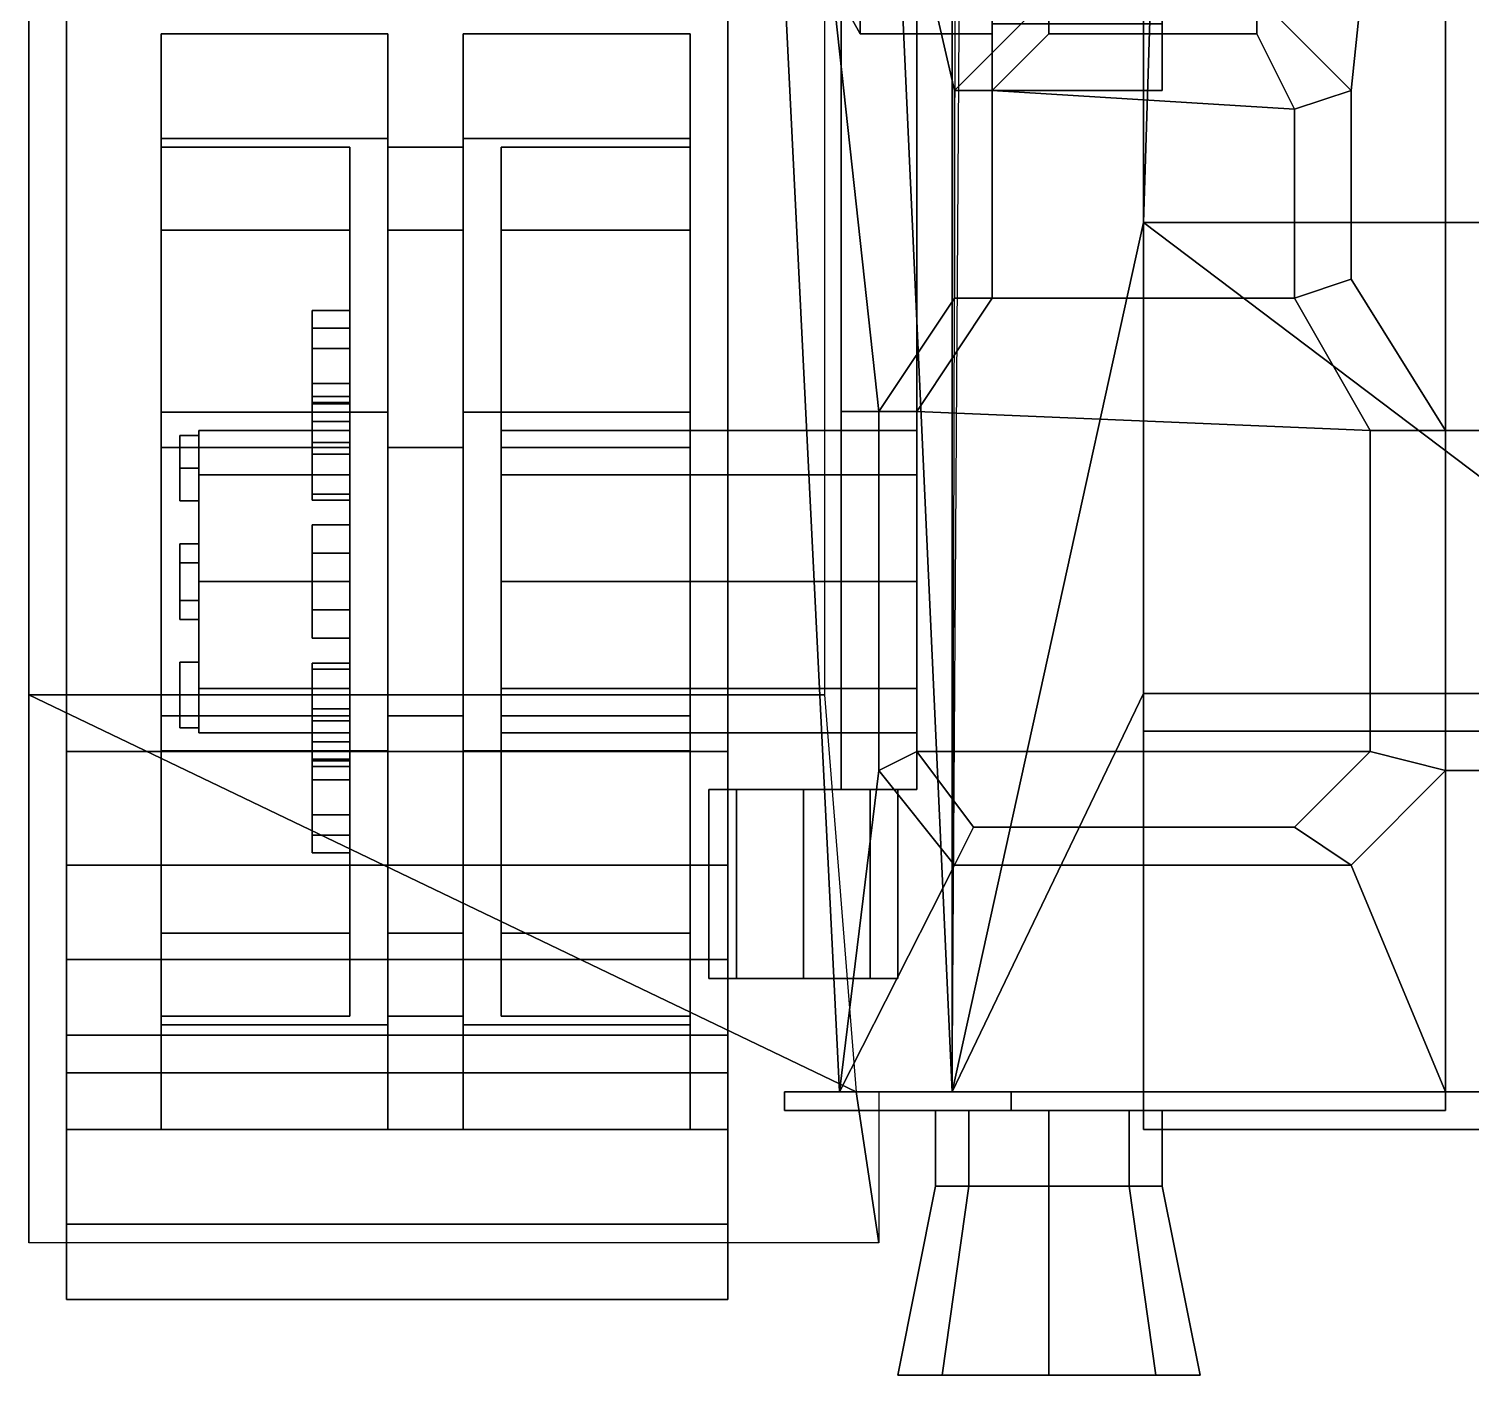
# Model space of a CAD drawing. Header units: millimetres. Extents: x -1.42 to 1.42, y -2.5 to 7.36.
# Drawn here: x -1.42 to -0.656, y -2.5 to -1.787 of the extents above; entities that cross this region are included whole.
import ezdxf

# ---------------------------------------------------------------- set-up
doc = ezdxf.new("R2010")
doc.units = ezdxf.units.MM
doc.header["$MEASUREMENT"] = 0
for name, color, linetype in [('f2', 5, 'Continuous'), ('suspension', 5, 'Continuous'), ('tracks', 3, 'Continuous'), ('wheels', 2, 'Continuous')]:
    doc.layers.add(name, color=color, linetype=linetype)

msp = doc.modelspace()

# ---------------------------------------------------------------- linework, layer by layer
for points in [[(-0.83, 1.94, 0.47), (-0.83, -1.89, 0.47), (-0.93128, -2.35, 0.95), (-0.90385, 1.81, 0.82)], [(0.71, 1.94, 0.47), (0.83, -1.89, 0.47), (-0.83, -1.89, 0.47), (-0.71, 1.94, 0.47)], [(-0.83, 1.94, 0.47), (-0.71, 1.94, 0.47), (-0.83, -1.89, 0.47), (-0.83, 1.94, 0.47)], [(-0.93128, -2.35, 0.95), (-1.06, 0.46, 1.56), (-1.02231, 1.75987, 1.38139), (-0.93128, 1.79, 0.95)], [(-0.92073, 1.79, 0.9), (-0.93128, -2.35, 0.95), (-0.93128, 1.79, 0.95)], [(-1.06, 0.46, 1.56), (-0.93128, -2.35, 0.95), (-0.99083, -2.35, 1.23217), (-1.04101, -1.34, 1.47)], [(-1.04101, -1.34, 1.47), (-0.99083, -2.35, 1.23217), (-0.97, -2.18, 1.2793), (-0.97, -1.99, 1.32633)], [(-1.04101, -1.34, 1.47), (-0.93, -1.82, 1.37812), (-0.88, -1.77, 1.40262), (-1.04101, -1.34, 1.47)], [(-1.04101, -1.34, 1.47), (-0.97, -1.99, 1.32633), (-0.93, -1.93, 1.35089), (-0.93, -1.82, 1.37812)], [(-0.67, -1.34, 1.56), (-0.77, -1.77, 1.42931), (-0.72, -1.82, 1.42906), (-0.67, -1.34, 1.56)], [(-0.72, -1.82, 1.42906), (-0.72, -1.92, 1.41644), (-0.67, -2, 1.39663), (-0.67, -1.34, 1.56)], [(-0.67, -1.34, 1.56), (-0.67, -2, 1.39663), (0.67, -2, 1.39663), (0.67, -1.34, 1.56)], [(-0.88, -1.79, 1.43767), (-0.88, -1.77, 1.40262), (-0.93, -1.82, 1.37812), (-0.91, -1.82, 1.42297)], [(-0.77, -1.79, 1.46436), (-0.77, -1.77, 1.42931), (-0.88, -1.77, 1.40262), (-0.88, -1.79, 1.43767)], [(-0.75, -1.83, 1.45931), (-0.72, -1.82, 1.42906), (-0.77, -1.77, 1.42931), (-0.77, -1.79, 1.46436)], [(-0.75, -1.83, 1.45931), (-0.77, -1.79, 1.46436), (-0.88, -1.79, 1.43767), (-0.91, -1.82, 1.42297)], [(-0.91, -1.82, 1.42297), (-0.93, -1.82, 1.37812), (-0.93, -1.93, 1.35089), (-0.91, -1.93, 1.39574)], [(-0.75, -1.93, 1.45396), (-0.75, -1.83, 1.45931), (-0.91, -1.82, 1.42297), (-0.91, -1.93, 1.39574)], [(-0.75, -1.93, 1.45396), (-0.72, -1.92, 1.41644), (-0.72, -1.82, 1.42906), (-0.75, -1.83, 1.45931)], [(-0.93128, -2.35, 0.95), (-0.83, -1.89, 0.47), (-0.83, -1.89, 0.47), (-0.83, -2.13917, 0.73)], [(-0.5, -2.13917, 0.73), (-0.83, -1.89, 0.47), (0.83, -1.89, 0.47), (0.5, -2.13917, 0.73)], [(-0.83, -2.13917, 0.73), (-0.83, -1.89, 0.47), (-0.83, -1.89, 0.47), (-0.5, -2.13917, 0.73)], [(-0.71, -2, 1.43663), (-0.67, -2, 1.39663), (-0.72, -1.92, 1.41644), (-0.75, -1.93, 1.45396)], [(-0.91, -1.93, 1.39574), (-0.93, -1.93, 1.35089), (-0.97, -1.99, 1.32633), (-0.95, -1.99, 1.37119)], [(-0.71, -2, 1.43663), (-0.75, -1.93, 1.45396), (-0.91, -1.93, 1.39574), (-0.95, -1.99, 1.37119)], [(-0.95, -1.99, 1.37119), (-0.97, -1.99, 1.32633), (-0.97, -2.18, 1.2793), (-0.95, -2.17, 1.32663)], [(-0.71, -2.17, 1.39455), (-0.71, -2, 1.43663), (-0.95, -1.99, 1.37119), (-0.95, -2.17, 1.32663)], [(-0.71, -2.17, 1.39455), (-0.67, -2.18, 1.35208), (-0.67, -2, 1.39663), (-0.71, -2, 1.43663)], [(-0.67, -2, 1.39663), (-0.67, -2.18, 1.35208), (0.67, -2.18, 1.35208), (0.67, -2, 1.39663)], [(-0.93128, -2.35, 0.95), (-0.83, -2.13917, 0.73), (-0.83, -2.13917, 0.73), (-0.83, -2.35, 0.95)], [(-0.83, -2.35, 0.95), (-0.83, -2.13917, 0.73), (-0.83, -2.15917, 0.71), (-0.83, -2.37, 0.93)], [(-0.83, -2.15917, 0.71), (-0.83, -2.13917, 0.73), (-0.5, -2.13917, 0.73), (-0.5, -2.15917, 0.71)], [(-0.83, -2.37, 0.93), (-0.83, -2.15917, 0.71), (-0.5, -2.15917, 0.71), (-0.5, -2.37, 0.93)], [(-0.95, -2.17, 1.32663), (-0.97, -2.18, 1.2793), (-0.93, -2.23, 1.27663), (-0.92, -2.21, 1.32401)], [(-0.75, -2.21, 1.36525), (-0.71, -2.17, 1.39455), (-0.95, -2.17, 1.32663), (-0.92, -2.21, 1.32401)], [(-0.75, -2.21, 1.36525), (-0.72, -2.23, 1.32757), (-0.67, -2.18, 1.35208), (-0.71, -2.17, 1.39455)], [(-0.99083, -2.35, 1.23217), (-0.99083, -2.35, 1.23217), (-0.93, -2.23, 1.27663), (-0.97, -2.18, 1.2793)], [(-0.72, -2.23, 1.32757), (-0.67, -2.35, 1.31), (-0.67, -2.35, 1.31), (-0.67, -2.18, 1.35208)], [(-0.67, -2.18, 1.35208), (-0.67, -2.35, 1.31), (0.67, -2.35, 1.31), (0.67, -2.18, 1.35208)], [(-0.92, -2.21, 1.32401), (-0.93, -2.23, 1.27663), (-0.72, -2.23, 1.32757), (-0.75, -2.21, 1.36525)], [(-0.93, -2.23, 1.27663), (-0.99083, -2.35, 1.23217), (-0.67, -2.35, 1.31), (-0.72, -2.23, 1.32757)], [(-1.02, -2.36, 1.21), (-1.02, -2.35, 1.21), (-0.9, -2.35, 1.16), (-0.9, -2.36, 1.16)], [(-1.02, -2.36, 1.23), (-1.02, -2.35, 1.23), (-1.02, -2.35, 1.21), (-1.02, -2.36, 1.21)], [(-0.9, -2.36, 1.28), (-0.9, -2.35, 1.28), (-1.02, -2.35, 1.23), (-1.02, -2.36, 1.23)], [(-1.02, -2.35, 1.21), (-0.98288, -2.35, 1.19453), (-0.99083, -2.35, 1.23217), (-1.02, -2.35, 1.23)], [(-0.9, -2.35, 1.28), (-0.9, -2.35, 1.28), (-0.99083, -2.35, 1.23217), (-1.02, -2.35, 1.23)], [(-0.99083, -2.35, 1.23217), (-0.5, -2.35, 0.95), (0.5, -2.35, 0.95), (0.99083, -2.35, 1.23217)], [(-0.67, -2.35, 1.31), (-0.99083, -2.35, 1.23217), (0.99083, -2.35, 1.23217), (0.67, -2.35, 1.31)], [(-0.99083, -2.35, 1.23217), (-0.83, -2.35, 0.95), (-0.5, -2.35, 0.95), (-0.99083, -2.35, 1.23217)], [(-0.99083, -2.35, 1.23217), (-0.93128, -2.35, 0.95), (-0.83, -2.35, 0.95), (-0.99083, -2.35, 1.23217)], [(-0.99083, -2.35, 1.23217), (-0.79367, -2.35, 1.28), (-0.79367, -2.35, 1.28), (-0.9, -2.35, 1.28)], [(-0.67, -2.36, 1.28), (-0.67, -2.35, 1.28), (-0.9, -2.35, 1.28), (-0.9, -2.36, 1.28)], [(-0.9, -2.36, 1.16), (-0.9, -2.35, 1.16), (-0.67, -2.35, 1.16), (-0.67, -2.36, 1.16)], [(-0.83, -2.35, 0.95), (-0.83, -2.37, 0.93), (-0.5, -2.37, 0.93), (-0.5, -2.35, 0.95)], [(-0.67, -2.36, 1.16), (-0.67, -2.35, 1.16), (-0.67, -2.35, 1.28), (-0.67, -2.36, 1.28)], [(-1.02, -2.36, 1.21), (-0.9, -2.36, 1.16), (-0.9, -2.36, 1.28), (-1.02, -2.36, 1.23)], [(-0.92243, -2.36, 1.26243), (-0.94, -2.36, 1.22), (-0.94, -2.4, 1.22), (-0.92243, -2.4, 1.26243)], [(-0.94, -2.36, 1.22), (-0.92243, -2.36, 1.17757), (-0.92243, -2.4, 1.17757), (-0.94, -2.4, 1.22)], [(-0.88, -2.36, 1.28), (-0.92243, -2.36, 1.26243), (-0.92243, -2.4, 1.26243), (-0.88, -2.4, 1.28)], [(-0.92243, -2.36, 1.17757), (-0.88, -2.36, 1.16), (-0.88, -2.4, 1.16), (-0.92243, -2.4, 1.17757)], [(-0.9, -2.36, 1.16), (-0.67, -2.36, 1.16), (-0.67, -2.36, 1.28), (-0.9, -2.36, 1.28)], [(-0.83757, -2.36, 1.26243), (-0.88, -2.36, 1.28), (-0.88, -2.4, 1.28), (-0.83757, -2.4, 1.26243)], [(-0.88, -2.36, 1.16), (-0.83757, -2.36, 1.17757), (-0.83757, -2.4, 1.17757), (-0.88, -2.4, 1.16)], [(-0.82, -2.36, 1.22), (-0.83757, -2.36, 1.26243), (-0.83757, -2.4, 1.26243), (-0.82, -2.4, 1.22)], [(-0.83757, -2.36, 1.17757), (-0.82, -2.36, 1.22), (-0.82, -2.4, 1.22), (-0.83757, -2.4, 1.17757)], [(-0.93657, -2.5, 1.16343), (-0.96, -2.5, 1.22), (-0.94, -2.4, 1.22), (-0.92243, -2.4, 1.17757)], [(-0.96, -2.5, 1.22), (-0.93657, -2.5, 1.27657), (-0.92243, -2.4, 1.26243), (-0.94, -2.4, 1.22)], [(-0.88, -2.5, 1.14), (-0.93657, -2.5, 1.16343), (-0.92243, -2.4, 1.17757), (-0.88, -2.4, 1.16)], [(-0.93657, -2.5, 1.27657), (-0.88, -2.5, 1.3), (-0.88, -2.4, 1.28), (-0.92243, -2.4, 1.26243)], [(-0.82343, -2.5, 1.16343), (-0.88, -2.5, 1.14), (-0.88, -2.4, 1.16), (-0.83757, -2.4, 1.17757)], [(-0.88, -2.5, 1.3), (-0.82343, -2.5, 1.27657), (-0.83757, -2.4, 1.26243), (-0.88, -2.4, 1.28)], [(-0.8, -2.5, 1.22), (-0.82343, -2.5, 1.16343), (-0.83757, -2.4, 1.17757), (-0.82, -2.4, 1.22)], [(-0.82343, -2.5, 1.27657), (-0.8, -2.5, 1.22), (-0.82, -2.4, 1.22), (-0.83757, -2.4, 1.26243)], [(-0.82343, -2.5, 1.27657), (-0.96, -2.5, 1.22), (-0.93657, -2.5, 1.16343), (-0.8, -2.5, 1.22)], [(-0.88, -2.5, 1.3), (-0.93657, -2.5, 1.27657), (-0.96, -2.5, 1.22), (-0.82343, -2.5, 1.27657)], [(-0.8, -2.5, 1.22), (-0.93657, -2.5, 1.16343), (-0.88, -2.5, 1.14), (-0.82343, -2.5, 1.16343)]]:
    msp.add_3dface(points)
at = {"layer": 'f2'}
for points in [[(-1.42, 2.18, 1.27), (-1.42, -2.14, 1.27), (-1.42, -2.12, 1.23), (-1.42, 2.16, 1.23)], [(-0.99881, -1.53, 1.27), (-0.99881, -2.14, 1.27), (-1.42, -2.14, 1.27), (-1.42, -1.53, 1.27)], [(-1.42, -2.14, 1.27), (-1.42, -2.43, 1.16), (-1.42, -2.43, 1.12), (-1.42, -2.12, 1.23)], [(-0.99881, -2.14, 1.27), (-0.982, -2.35, 1.19034), (-1.42, -2.14, 1.27)], [(-0.982, -2.35, 1.19034), (-0.97, -2.43, 1.16), (-1.42, -2.43, 1.16), (-1.42, -2.14, 1.27)], [(-0.97, -2.35, 1.19034), (-0.97, -2.43, 1.16), (-0.97, -2.43, 1.16), (-0.982, -2.35, 1.19034)]]:
    msp.add_3dface(points, dxfattribs=at)
at = {"layer": 'suspension'}
for points in [[(-0.98, -1.79, 0.53), (-0.98, -1.76364, 0.59364), (-1.03, -1.63636, 0.59364), (-1.03, -1.7, 0.44)], [(-0.98, -1.76364, 0.46636), (-0.98, -1.79, 0.53), (-1.03, -1.7, 0.44)], [(-0.99, -2.04, 0.69), (-0.99, -1.72, 0.64), (-0.99, -2.12, 0.6), (-0.99, -2.1, 0.69)], [(-0.99, -1.72, 0.72), (-0.99, -1.72, 0.64), (-0.99, -1.72, 0.64), (-0.99, -2.04, 0.69)], [(-0.95, -1.72, 0.64), (-0.95, -1.72, 0.72), (-0.95, -2.04, 0.69), (-0.95, -1.72, 0.64)], [(-0.95, -1.72, 0.64), (-0.95, -2.04, 0.69), (-0.95, -2.1, 0.69), (-0.95, -2.12, 0.6)], [(-0.91, -1.79, 0.53), (-0.91, -1.76364, 0.59364), (-0.98, -1.76364, 0.59364), (-0.98, -1.79, 0.53)], [(-0.91, -1.76364, 0.46636), (-0.91, -1.79, 0.53), (-0.98, -1.79, 0.53), (-0.98, -1.76364, 0.46636)], [(-0.91, -1.78485, 0.44515), (-0.91, -1.82, 0.53), (-0.91, -1.79, 0.53), (-0.91, -1.76364, 0.46636)], [(-0.91, -1.82, 0.53), (-0.91, -1.78485, 0.61485), (-0.91, -1.76364, 0.59364), (-0.91, -1.79, 0.53)], [(-0.82, -1.76364, 0.46636), (-0.82, -1.76515, 0.47), (-0.82, -1.79515, 0.47), (-0.82, -1.78485, 0.44515)], [(-0.82, -1.82, 0.53), (-0.82, -1.78485, 0.61485), (-0.91, -1.78485, 0.61485), (-0.91, -1.82, 0.53)], [(-0.82, -1.78485, 0.44515), (-0.82, -1.82, 0.53), (-0.91, -1.82, 0.53), (-0.91, -1.78485, 0.44515)], [(-0.99, -2.19, 0.97), (-0.95, -2.19, 0.97), (-0.95, -1.99, 0.97), (-0.99, -1.99, 0.97)], [(-0.99, -1.99, 0.97), (-0.95, -1.99, 0.97), (-0.95, -1.99, 0.79), (-0.99, -1.99, 0.79)], [(-0.99, -2.19, 0.97), (-0.99, -1.99, 0.97), (-0.99, -1.99, 0.79), (-0.99, -2.1, 0.79)], [(-0.95, -2.1, 0.79), (-0.95, -1.99, 0.79), (-0.95, -1.99, 0.97), (-0.95, -2.19, 0.97)], [(-0.99, -2.19, 0.97), (-0.99, -2.1, 0.79), (-0.99, -2.13, 0.77), (-0.99, -2.19, 0.97)], [(-0.99, -2.1, 0.69), (-0.99, -2.12, 0.6), (-0.99, -2.19, 0.66), (-0.99, -2.13, 0.71)], [(-0.95, -2.19, 0.97), (-0.95, -2.13, 0.77), (-0.95, -2.1, 0.79), (-0.95, -2.19, 0.97)], [(-0.95, -2.12, 0.6), (-0.95, -2.1, 0.69), (-0.95, -2.13, 0.71), (-0.95, -2.19, 0.66)], [(-0.99, -2.13, 0.71), (-0.99, -2.19, 0.66), (-0.99, -2.19, 0.97), (-0.99, -2.13, 0.77)], [(-0.95, -2.19, 0.66), (-0.95, -2.13, 0.71), (-0.95, -2.13, 0.77), (-0.95, -2.19, 0.97)], [(-1.06, -2.29, 0.76), (-1.04536, -2.29, 0.79536), (-1.04536, -2.19, 0.79536), (-1.06, -2.19, 0.76)], [(-1.04536, -2.29, 0.72464), (-1.06, -2.29, 0.76), (-1.06, -2.19, 0.76), (-1.04536, -2.19, 0.72464)], [(-1.04536, -2.29, 0.79536), (-1.01, -2.29, 0.81), (-1.01, -2.19, 0.81), (-1.04536, -2.19, 0.79536)], [(-1.01, -2.29, 0.71), (-1.04536, -2.29, 0.72464), (-1.04536, -2.19, 0.72464), (-1.01, -2.19, 0.71)], [(-1.01, -2.29, 0.81), (-0.97464, -2.29, 0.79536), (-0.97464, -2.19, 0.79536), (-1.01, -2.19, 0.81)], [(-0.97464, -2.29, 0.72464), (-1.01, -2.29, 0.71), (-1.01, -2.19, 0.71), (-0.97464, -2.19, 0.72464)], [(-0.99, -2.19, 0.66), (-0.95, -2.19, 0.66), (-0.95, -2.19, 0.97), (-0.99, -2.19, 0.97)], [(-0.97464, -2.29, 0.79536), (-0.96, -2.29, 0.76), (-0.96, -2.19, 0.76), (-0.97464, -2.19, 0.79536)], [(-0.96, -2.29, 0.76), (-0.97464, -2.29, 0.72464), (-0.97464, -2.19, 0.72464), (-0.96, -2.19, 0.76)], [(-1.06, -2.29, 0.76), (-0.97464, -2.29, 0.79536), (-1.01, -2.29, 0.81), (-1.04536, -2.29, 0.79536)], [(-1.04536, -2.29, 0.72464), (-0.96, -2.29, 0.76), (-0.97464, -2.29, 0.79536), (-1.06, -2.29, 0.76)], [(-1.01, -2.29, 0.71), (-0.97464, -2.29, 0.72464), (-0.96, -2.29, 0.76), (-1.04536, -2.29, 0.72464)]]:
    msp.add_3dface(points, dxfattribs=at)
at = {"layer": 'tracks'}
for points in [[(-1.05, -1.04, 1.1), (-1.05, -2.14, 1.02), (-1.4, -2.14, 1.02), (-1.4, -1.04, 1.1)], [(-1.4, -2.14, 1.02), (-1.4, -2.17, 1.12), (-1.4, -1.04, 1.2), (-1.4, -1.04, 1.1)], [(-1.4, -1.04, 1.2), (-1.4, -2.17, 1.12), (-1.05, -2.17, 1.12), (-1.05, -1.04, 1.2)], [(-1.05, -1.04, 1.2), (-1.05, -2.17, 1.12), (-1.05, -2.14, 1.02), (-1.05, -1.04, 1.1)], [(-1.4, -1.46, 0.08), (-1.4, -2.28, 0.53), (-1.05, -2.28, 0.53), (-1.05, -1.46, 0.08)], [(-1.4, -1.48, -0.02), (-1.4, -2.34, 0.45), (-1.4, -2.28, 0.53), (-1.4, -1.46, 0.08)], [(-1.05, -2.28, 0.53), (-1.05, -2.34, 0.45), (-1.05, -1.48, -0.02), (-1.05, -1.46, 0.08)], [(-1.05, -1.48, -0.02), (-1.05, -2.34, 0.45), (-1.4, -2.34, 0.45), (-1.4, -1.48, -0.02)], [(-1.4, -2.23, 0.97), (-1.4, -2.32, 1.04), (-1.4, -2.17, 1.12), (-1.4, -2.14, 1.02)], [(-1.05, -2.14, 1.02), (-1.05, -2.23, 0.97), (-1.4, -2.23, 0.97), (-1.4, -2.14, 1.02)], [(-1.05, -2.17, 1.12), (-1.05, -2.32, 1.04), (-1.05, -2.23, 0.97), (-1.05, -2.14, 1.02)], [(-1.4, -2.17, 1.12), (-1.4, -2.32, 1.04), (-1.05, -2.32, 1.04), (-1.05, -2.17, 1.12)], [(-1.4, -2.34, 0.85), (-1.4, -2.42, 0.92), (-1.4, -2.32, 1.04), (-1.4, -2.23, 0.97)], [(-1.05, -2.23, 0.97), (-1.05, -2.34, 0.85), (-1.4, -2.34, 0.85), (-1.4, -2.23, 0.97)], [(-1.05, -2.32, 1.04), (-1.05, -2.42, 0.92), (-1.05, -2.34, 0.85), (-1.05, -2.23, 0.97)], [(-1.4, -2.28, 0.53), (-1.4, -2.34, 0.63), (-1.05, -2.34, 0.63), (-1.05, -2.28, 0.53)], [(-1.4, -2.34, 0.45), (-1.4, -2.42, 0.56), (-1.4, -2.34, 0.63), (-1.4, -2.28, 0.53)], [(-1.05, -2.34, 0.63), (-1.05, -2.42, 0.56), (-1.05, -2.34, 0.45), (-1.05, -2.28, 0.53)], [(-1.4, -2.32, 1.04), (-1.4, -2.42, 0.92), (-1.05, -2.42, 0.92), (-1.05, -2.32, 1.04)], [(-1.4, -2.37, 0.74), (-1.4, -2.46, 0.74), (-1.4, -2.42, 0.92), (-1.4, -2.34, 0.85)], [(-1.05, -2.34, 0.45), (-1.05, -2.42, 0.56), (-1.4, -2.42, 0.56), (-1.4, -2.34, 0.45)], [(-1.4, -2.34, 0.63), (-1.4, -2.37, 0.74), (-1.05, -2.37, 0.74), (-1.05, -2.34, 0.63)], [(-1.4, -2.42, 0.56), (-1.4, -2.46, 0.74), (-1.4, -2.37, 0.74), (-1.4, -2.34, 0.63)], [(-1.05, -2.34, 0.85), (-1.05, -2.37, 0.74), (-1.4, -2.37, 0.74), (-1.4, -2.34, 0.85)], [(-1.05, -2.42, 0.92), (-1.05, -2.46, 0.74), (-1.05, -2.37, 0.74), (-1.05, -2.34, 0.85)], [(-1.05, -2.37, 0.74), (-1.05, -2.46, 0.74), (-1.05, -2.42, 0.56), (-1.05, -2.34, 0.63)], [(-1.4, -2.42, 0.92), (-1.4, -2.46, 0.74), (-1.05, -2.46, 0.74), (-1.05, -2.42, 0.92)], [(-1.05, -2.42, 0.56), (-1.05, -2.46, 0.74), (-1.4, -2.46, 0.74), (-1.4, -2.42, 0.56)]]:
    msp.add_3dface(points, dxfattribs=at)
at = {"layer": 'wheels'}
for points in [[(-1.23, -1.84539, 0.91046), (-1.23, -1.79, 0.74), (-1.35, -1.79, 0.74), (-1.35, -1.84539, 0.91046)], [(-1.35, -1.84539, 0.91046), (-1.35, -1.79, 0.74), (-1.35, -1.85, 0.74), (-1.35, -1.89393, 0.87519)], [(-1.23, -1.79, 0.74), (-1.23, -1.84539, 0.56954), (-1.35, -1.84539, 0.56954), (-1.35, -1.79, 0.74)], [(-1.35, -1.79, 0.74), (-1.35, -1.84539, 0.56954), (-1.35, -1.89393, 0.60481), (-1.35, -1.85, 0.74)], [(-1.23, -1.79, 0.74), (-1.23, -1.84539, 0.91046), (-1.23, -1.89393, 0.87519), (-1.23, -1.85, 0.74)], [(-1.23, -1.84539, 0.56954), (-1.23, -1.79, 0.74), (-1.23, -1.85, 0.74), (-1.23, -1.89393, 0.60481)], [(-1.19, -1.84539, 0.91046), (-1.19, -1.79, 0.74), (-1.19, -1.85, 0.74), (-1.19, -1.89393, 0.87519)], [(-1.19, -1.79, 0.74), (-1.19, -1.84539, 0.91046), (-1.07, -1.84539, 0.91046), (-1.07, -1.79, 0.74)], [(-1.19, -1.79, 0.74), (-1.19, -1.84539, 0.56954), (-1.19, -1.89393, 0.60481), (-1.19, -1.85, 0.74)], [(-1.19, -1.84539, 0.56954), (-1.19, -1.79, 0.74), (-1.07, -1.79, 0.74), (-1.07, -1.84539, 0.56954)], [(-1.07, -1.79, 0.74), (-1.07, -1.84539, 0.91046), (-1.07, -1.89393, 0.87519), (-1.07, -1.85, 0.74)], [(-1.07, -1.84539, 0.56954), (-1.07, -1.79, 0.74), (-1.07, -1.85, 0.74), (-1.07, -1.89393, 0.60481)], [(-1.35, -1.99039, 1.01581), (-1.35, -1.84539, 0.91046), (-1.35, -1.89393, 0.87519), (-1.35, -2.00893, 0.95874)], [(-1.23, -1.84539, 0.56954), (-1.23, -1.99039, 0.46419), (-1.35, -1.99039, 0.46419), (-1.35, -1.84539, 0.56954)], [(-1.35, -1.84539, 0.56954), (-1.35, -1.99039, 0.46419), (-1.35, -2.00893, 0.52126), (-1.35, -1.89393, 0.60481)], [(-1.23, -1.99039, 1.01581), (-1.23, -1.84539, 0.91046), (-1.35, -1.84539, 0.91046), (-1.35, -1.99039, 1.01581)], [(-1.23, -1.84539, 0.91046), (-1.23, -1.99039, 1.01581), (-1.23, -2.00893, 0.95874), (-1.23, -1.89393, 0.87519)], [(-1.23, -1.99039, 0.46419), (-1.23, -1.84539, 0.56954), (-1.23, -1.89393, 0.60481), (-1.23, -2.00893, 0.52126)], [(-1.19, -1.99039, 1.01581), (-1.19, -1.84539, 0.91046), (-1.19, -1.89393, 0.87519), (-1.19, -2.00893, 0.95874)], [(-1.19, -1.99039, 0.46419), (-1.19, -1.84539, 0.56954), (-1.07, -1.84539, 0.56954), (-1.07, -1.99039, 0.46419)], [(-1.19, -1.84539, 0.56954), (-1.19, -1.99039, 0.46419), (-1.19, -2.00893, 0.52126), (-1.19, -1.89393, 0.60481)], [(-1.19, -1.84539, 0.91046), (-1.19, -1.99039, 1.01581), (-1.07, -1.99039, 1.01581), (-1.07, -1.84539, 0.91046)], [(-1.07, -1.84539, 0.91046), (-1.07, -1.99039, 1.01581), (-1.07, -2.00893, 0.95874), (-1.07, -1.89393, 0.87519)], [(-1.07, -1.99039, 0.46419), (-1.07, -1.84539, 0.56954), (-1.07, -1.89393, 0.60481), (-1.07, -2.00893, 0.52126)], [(-1.25, -1.89393, 0.60481), (-1.25, -1.85, 0.74), (-1.35, -1.85, 0.74), (-1.35, -1.89393, 0.60481)], [(-1.25, -1.85, 0.74), (-1.25, -1.89393, 0.87519), (-1.35, -1.89393, 0.87519), (-1.35, -1.85, 0.74)], [(-1.25, -2.02343, 0.68343), (-1.25, -2, 0.74), (-1.25, -1.85, 0.74), (-1.25, -1.89393, 0.60481)], [(-1.25, -2, 0.74), (-1.25, -2.02343, 0.79657), (-1.25, -1.89393, 0.87519), (-1.25, -1.85, 0.74)], [(-1.19, -1.85, 0.74), (-1.19, -1.89393, 0.60481), (-1.23, -1.89393, 0.60481), (-1.23, -1.85, 0.74)], [(-1.19, -1.89393, 0.87519), (-1.19, -1.85, 0.74), (-1.23, -1.85, 0.74), (-1.23, -1.89393, 0.87519)], [(-1.17, -2, 0.74), (-1.17, -2.02343, 0.68343), (-1.17, -1.89393, 0.60481), (-1.17, -1.85, 0.74)], [(-1.17, -1.85, 0.74), (-1.17, -1.89393, 0.60481), (-1.07, -1.89393, 0.60481), (-1.07, -1.85, 0.74)], [(-1.17, -2.02343, 0.79657), (-1.17, -2, 0.74), (-1.17, -1.85, 0.74), (-1.17, -1.89393, 0.87519)], [(-1.17, -1.89393, 0.87519), (-1.17, -1.85, 0.74), (-1.07, -1.85, 0.74), (-1.07, -1.89393, 0.87519)], [(-1.25, -1.89393, 0.87519), (-1.25, -2.00893, 0.95874), (-1.35, -2.00893, 0.95874), (-1.35, -1.89393, 0.87519)], [(-1.25, -2.00893, 0.52126), (-1.25, -1.89393, 0.60481), (-1.35, -1.89393, 0.60481), (-1.35, -2.00893, 0.52126)], [(-1.25, -2.02343, 0.79657), (-1.25, -2.08, 0.82), (-1.25, -2.00893, 0.95874), (-1.25, -1.89393, 0.87519)], [(-1.25, -2.02343, 0.68343), (-1.25, -2.02343, 0.68343), (-1.25, -1.89393, 0.60481), (-1.25, -2.00893, 0.52126)], [(-1.19, -2.00893, 0.95874), (-1.19, -1.89393, 0.87519), (-1.23, -1.89393, 0.87519), (-1.23, -2.00893, 0.95874)], [(-1.19, -1.89393, 0.60481), (-1.19, -2.00893, 0.52126), (-1.23, -2.00893, 0.52126), (-1.23, -1.89393, 0.60481)], [(-1.17, -2.02343, 0.79657), (-1.17, -2.02343, 0.79657), (-1.17, -1.89393, 0.87519), (-1.17, -2.00893, 0.95874)], [(-1.17, -2.00893, 0.95874), (-1.17, -1.89393, 0.87519), (-1.07, -1.89393, 0.87519), (-1.07, -2.00893, 0.95874)], [(-1.17, -2.02343, 0.68343), (-1.17, -2.08, 0.66), (-1.17, -2.00893, 0.52126), (-1.17, -1.89393, 0.60481)], [(-1.17, -1.89393, 0.60481), (-1.17, -2.00893, 0.52126), (-1.07, -2.00893, 0.52126), (-1.07, -1.89393, 0.60481)], [(-1.27, -1.93653, 0.70916), (-1.27, -1.9458, 0.68062), (-1.27, -1.97514, 0.67439), (-1.27, -1.9566, 0.73145)], [(-1.25, -1.9566, 0.73145), (-1.25, -1.93653, 0.70916), (-1.27, -1.93653, 0.70916), (-1.27, -1.9566, 0.73145)], [(-1.25, -1.93653, 0.70916), (-1.25, -1.9458, 0.68062), (-1.27, -1.9458, 0.68062), (-1.27, -1.93653, 0.70916)], [(-1.25, -1.9458, 0.79938), (-1.25, -1.93653, 0.77084), (-1.27, -1.93653, 0.77084), (-1.27, -1.9458, 0.79938)], [(-1.27, -1.9458, 0.79938), (-1.27, -1.93653, 0.77084), (-1.27, -1.9566, 0.74855), (-1.27, -1.97514, 0.80561)], [(-1.25, -1.93653, 0.77084), (-1.25, -1.9566, 0.74855), (-1.27, -1.9566, 0.74855), (-1.27, -1.93653, 0.77084)], [(-1.25, -1.9458, 0.68062), (-1.25, -1.97514, 0.67439), (-1.27, -1.97514, 0.67439), (-1.27, -1.9458, 0.68062)], [(-1.25, -1.97514, 0.80561), (-1.25, -1.9458, 0.79938), (-1.27, -1.9458, 0.79938), (-1.27, -1.97514, 0.80561)], [(-1.27, -1.9566, 0.73145), (-1.27, -1.97514, 0.67439), (-1.27, -1.99522, 0.69668), (-1.27, -1.98595, 0.72521)], [(-1.25, -1.9566, 0.74855), (-1.25, -1.98595, 0.75479), (-1.27, -1.98595, 0.75479), (-1.27, -1.9566, 0.74855)], [(-1.25, -1.98595, 0.72521), (-1.25, -1.9566, 0.73145), (-1.27, -1.9566, 0.73145), (-1.27, -1.98595, 0.72521)], [(-1.27, -1.97514, 0.80561), (-1.27, -1.9566, 0.74855), (-1.27, -1.98595, 0.75479), (-1.27, -1.99522, 0.78332)], [(-1.25, -1.97514, 0.67439), (-1.25, -1.99522, 0.69668), (-1.27, -1.99522, 0.69668), (-1.27, -1.97514, 0.67439)], [(-1.25, -1.99522, 0.78332), (-1.25, -1.97514, 0.80561), (-1.27, -1.97514, 0.80561), (-1.27, -1.99522, 0.78332)], [(-1.27, -1.98206, 0.63072), (-1.27, -2.00633, 0.61308), (-1.27, -2.03374, 0.62528), (-1.27, -1.9852, 0.66055)], [(-1.25, -1.9852, 0.66055), (-1.25, -1.98206, 0.63072), (-1.27, -1.98206, 0.63072), (-1.27, -1.9852, 0.66055)], [(-1.25, -1.98206, 0.63072), (-1.25, -2.00633, 0.61308), (-1.27, -2.00633, 0.61308), (-1.27, -1.98206, 0.63072)], [(-1.27, -2.00633, 0.86692), (-1.27, -1.98206, 0.84928), (-1.27, -1.9852, 0.81945), (-1.27, -2.03374, 0.85472)], [(-1.25, -1.98206, 0.84928), (-1.25, -1.9852, 0.81945), (-1.27, -1.9852, 0.81945), (-1.27, -1.98206, 0.84928)], [(-1.25, -2.00633, 0.86692), (-1.25, -1.98206, 0.84928), (-1.27, -1.98206, 0.84928), (-1.27, -2.00633, 0.86692)], [(-1.23, -1.99039, 0.46419), (-1.23, -2.16961, 0.46419), (-1.35, -2.16961, 0.46419), (-1.35, -1.99039, 0.46419)], [(-1.35, -1.99039, 0.46419), (-1.35, -2.16961, 0.46419), (-1.35, -2.15107, 0.52126), (-1.35, -2.00893, 0.52126)], [(-1.23, -2.16961, 1.01581), (-1.23, -1.99039, 1.01581), (-1.35, -1.99039, 1.01581), (-1.35, -2.16961, 1.01581)], [(-1.35, -2.16961, 1.01581), (-1.35, -1.99039, 1.01581), (-1.35, -2.00893, 0.95874), (-1.35, -2.15107, 0.95874)], [(-1.27, -1.9852, 0.66055), (-1.27, -2.03374, 0.62528), (-1.27, -2.03687, 0.65512), (-1.27, -2.0126, 0.67275)], [(-1.25, -2.0126, 0.67275), (-1.25, -1.9852, 0.66055), (-1.27, -1.9852, 0.66055), (-1.27, -2.0126, 0.67275)], [(-1.27, -2.03374, 0.85472), (-1.27, -1.9852, 0.81945), (-1.27, -2.0126, 0.80725), (-1.27, -2.03687, 0.82488)], [(-1.25, -1.9852, 0.81945), (-1.25, -2.0126, 0.80725), (-1.27, -2.0126, 0.80725), (-1.27, -1.9852, 0.81945)], [(-1.25, -1.99522, 0.69668), (-1.25, -1.98595, 0.72521), (-1.27, -1.98595, 0.72521), (-1.27, -1.99522, 0.69668)], [(-1.25, -1.98595, 0.75479), (-1.25, -1.99522, 0.78332), (-1.27, -1.99522, 0.78332), (-1.27, -1.98595, 0.75479)], [(-1.23, -2.16961, 0.46419), (-1.23, -1.99039, 0.46419), (-1.23, -2.00893, 0.52126), (-1.23, -2.15107, 0.52126)], [(-1.23, -1.99039, 1.01581), (-1.23, -2.16961, 1.01581), (-1.23, -2.15107, 0.95874), (-1.23, -2.00893, 0.95874)], [(-1.19, -1.99039, 0.46419), (-1.19, -2.16961, 0.46419), (-1.19, -2.15107, 0.52126), (-1.19, -2.00893, 0.52126)], [(-1.19, -2.16961, 0.46419), (-1.19, -1.99039, 0.46419), (-1.07, -1.99039, 0.46419), (-1.07, -2.16961, 0.46419)], [(-1.19, -2.16961, 1.01581), (-1.19, -1.99039, 1.01581), (-1.19, -2.00893, 0.95874), (-1.19, -2.15107, 0.95874)], [(-1.19, -1.99039, 1.01581), (-1.19, -2.16961, 1.01581), (-1.07, -2.16961, 1.01581), (-1.07, -1.99039, 1.01581)], [(-1.07, -2.16961, 0.46419), (-1.07, -1.99039, 0.46419), (-1.07, -2.00893, 0.52126), (-1.07, -2.15107, 0.52126)], [(-1.07, -1.99039, 1.01581), (-1.07, -2.16961, 1.01581), (-1.07, -2.15107, 0.95874), (-1.07, -2.00893, 0.95874)], [(-1.25, -2, 0.74), (-1.25, -2.02343, 0.68343), (-1.33, -2.02343, 0.68343), (-1.33, -2, 0.74)], [(-1.33, -2.02343, 0.68343), (-1.33, -2.08, 0.66), (-1.33, -2.02343, 0.79657), (-1.33, -2, 0.74)], [(-1.25, -2.02343, 0.79657), (-1.25, -2, 0.74), (-1.33, -2, 0.74), (-1.33, -2.02343, 0.79657)], [(-1.17, -2.02343, 0.68343), (-1.17, -2, 0.74), (-0.95, -2, 0.74), (-0.95, -2.02343, 0.68343)], [(-1.17, -2, 0.74), (-1.17, -2.02343, 0.79657), (-0.95, -2.02343, 0.79657), (-0.95, -2, 0.74)], [(-1.34, -2.02, 0.72), (-1.34, -2.02, 0.76), (-1.34, -2.00268, 0.75), (-1.34, -2.00268, 0.73)], [(-1.33, -2.00268, 0.73), (-1.33, -2.02, 0.72), (-1.34, -2.02, 0.72), (-1.34, -2.00268, 0.73)], [(-1.33, -2.00268, 0.75), (-1.33, -2.00268, 0.73), (-1.34, -2.00268, 0.73), (-1.34, -2.00268, 0.75)], [(-1.33, -2.02, 0.76), (-1.33, -2.00268, 0.75), (-1.34, -2.00268, 0.75), (-1.34, -2.02, 0.76)], [(-1.25, -2.00633, 0.61308), (-1.25, -2.03374, 0.62528), (-1.27, -2.03374, 0.62528), (-1.27, -2.00633, 0.61308)], [(-1.25, -2.03374, 0.85472), (-1.25, -2.00633, 0.86692), (-1.27, -2.00633, 0.86692), (-1.27, -2.03374, 0.85472)], [(-1.25, -2.15107, 0.52126), (-1.25, -2.00893, 0.52126), (-1.35, -2.00893, 0.52126), (-1.35, -2.15107, 0.52126)], [(-1.25, -2.00893, 0.95874), (-1.25, -2.15107, 0.95874), (-1.35, -2.15107, 0.95874), (-1.35, -2.00893, 0.95874)], [(-1.25, -2.03687, 0.65512), (-1.25, -2.0126, 0.67275), (-1.27, -2.0126, 0.67275), (-1.27, -2.03687, 0.65512)], [(-1.25, -2.0126, 0.80725), (-1.25, -2.03687, 0.82488), (-1.27, -2.03687, 0.82488), (-1.27, -2.0126, 0.80725)], [(-1.25, -2.08, 0.82), (-1.25, -2.13657, 0.79657), (-1.25, -2.15107, 0.95874), (-1.25, -2.00893, 0.95874)], [(-1.25, -2.08, 0.66), (-1.25, -2.02343, 0.68343), (-1.25, -2.00893, 0.52126), (-1.25, -2.15107, 0.52126)], [(-1.19, -2.00893, 0.52126), (-1.19, -2.15107, 0.52126), (-1.23, -2.15107, 0.52126), (-1.23, -2.00893, 0.52126)], [(-1.19, -2.15107, 0.95874), (-1.19, -2.00893, 0.95874), (-1.23, -2.00893, 0.95874), (-1.23, -2.15107, 0.95874)], [(-1.17, -2.08, 0.82), (-1.17, -2.02343, 0.79657), (-1.17, -2.00893, 0.95874), (-1.17, -2.15107, 0.95874)], [(-1.17, -2.08, 0.66), (-1.17, -2.13657, 0.68343), (-1.17, -2.15107, 0.52126), (-1.17, -2.00893, 0.52126)], [(-1.17, -2.00893, 0.52126), (-1.17, -2.15107, 0.52126), (-1.07, -2.15107, 0.52126), (-1.07, -2.00893, 0.52126)], [(-1.17, -2.15107, 0.95874), (-1.17, -2.00893, 0.95874), (-1.07, -2.00893, 0.95874), (-1.07, -2.15107, 0.95874)], [(-1.34, -2.03732, 0.73), (-1.34, -2.03732, 0.75), (-1.34, -2.02, 0.76), (-1.34, -2.02, 0.72)], [(-1.33, -2.03732, 0.75), (-1.33, -2.02, 0.76), (-1.34, -2.02, 0.76), (-1.34, -2.03732, 0.75)], [(-1.33, -2.02, 0.72), (-1.33, -2.03732, 0.73), (-1.34, -2.03732, 0.73), (-1.34, -2.02, 0.72)], [(-1.33, -2.08, 0.66), (-1.33, -2.13657, 0.68343), (-1.33, -2.08, 0.82), (-1.33, -2.02343, 0.79657)], [(-1.25, -2.02343, 0.68343), (-1.25, -2.08, 0.66), (-1.33, -2.08, 0.66), (-1.33, -2.02343, 0.68343)], [(-1.25, -2.08, 0.82), (-1.25, -2.02343, 0.79657), (-1.33, -2.02343, 0.79657), (-1.33, -2.08, 0.82)], [(-1.17, -2.08, 0.66), (-1.17, -2.02343, 0.68343), (-0.95, -2.02343, 0.68343), (-0.95, -2.08, 0.66)], [(-1.17, -2.02343, 0.79657), (-1.17, -2.08, 0.82), (-0.95, -2.08, 0.82), (-0.95, -2.02343, 0.79657)], [(-1.33, -2.03732, 0.73), (-1.33, -2.03732, 0.75), (-1.34, -2.03732, 0.75), (-1.34, -2.03732, 0.73)], [(-1.25, -2.03374, 0.62528), (-1.25, -2.03687, 0.65512), (-1.27, -2.03687, 0.65512), (-1.27, -2.03374, 0.62528)], [(-1.25, -2.03687, 0.82488), (-1.25, -2.03374, 0.85472), (-1.27, -2.03374, 0.85472), (-1.27, -2.03687, 0.82488)], [(-1.27, -2.095, 0.88598), (-1.27, -2.065, 0.88598), (-1.27, -2.05, 0.86), (-1.27, -2.11, 0.86)], [(-1.25, -2.065, 0.88598), (-1.25, -2.05, 0.86), (-1.27, -2.05, 0.86), (-1.27, -2.065, 0.88598)], [(-1.25, -2.065, 0.64598), (-1.25, -2.05, 0.62), (-1.27, -2.05, 0.62), (-1.27, -2.065, 0.64598)], [(-1.27, -2.05, 0.62), (-1.27, -2.11, 0.62), (-1.27, -2.095, 0.64598), (-1.27, -2.065, 0.64598)], [(-1.25, -2.05, 0.62), (-1.25, -2.065, 0.59402), (-1.27, -2.065, 0.59402), (-1.27, -2.05, 0.62)], [(-1.27, -2.065, 0.59402), (-1.27, -2.095, 0.59402), (-1.27, -2.11, 0.62), (-1.27, -2.05, 0.62)], [(-1.27, -2.11, 0.86), (-1.27, -2.05, 0.86), (-1.27, -2.065, 0.83402), (-1.27, -2.095, 0.83402)], [(-1.25, -2.05, 0.86), (-1.25, -2.065, 0.83402), (-1.27, -2.065, 0.83402), (-1.27, -2.05, 0.86)], [(-1.33, -2.06, 0.68), (-1.33, -2.07, 0.66268), (-1.34, -2.07, 0.66268), (-1.34, -2.06, 0.68)], [(-1.33, -2.07, 0.69732), (-1.33, -2.06, 0.68), (-1.34, -2.06, 0.68), (-1.34, -2.07, 0.69732)], [(-1.34, -2.09, 0.69732), (-1.34, -2.07, 0.69732), (-1.34, -2.06, 0.68), (-1.34, -2.1, 0.68)], [(-1.34, -2.1, 0.68), (-1.34, -2.06, 0.68), (-1.34, -2.07, 0.66268), (-1.34, -2.09, 0.66268)], [(-1.34, -2.06, 0.8), (-1.34, -2.1, 0.8), (-1.34, -2.09, 0.81732), (-1.34, -2.07, 0.81732)], [(-1.34, -2.07, 0.78268), (-1.34, -2.09, 0.78268), (-1.34, -2.1, 0.8), (-1.34, -2.06, 0.8)], [(-1.33, -2.06, 0.8), (-1.33, -2.07, 0.78268), (-1.34, -2.07, 0.78268), (-1.34, -2.06, 0.8)], [(-1.33, -2.07, 0.81732), (-1.33, -2.06, 0.8), (-1.34, -2.06, 0.8), (-1.34, -2.07, 0.81732)], [(-1.25, -2.065, 0.59402), (-1.25, -2.095, 0.59402), (-1.27, -2.095, 0.59402), (-1.27, -2.065, 0.59402)], [(-1.25, -2.095, 0.64598), (-1.25, -2.065, 0.64598), (-1.27, -2.065, 0.64598), (-1.27, -2.095, 0.64598)], [(-1.25, -2.065, 0.83402), (-1.25, -2.095, 0.83402), (-1.27, -2.095, 0.83402), (-1.27, -2.065, 0.83402)], [(-1.25, -2.095, 0.88598), (-1.25, -2.065, 0.88598), (-1.27, -2.065, 0.88598), (-1.27, -2.095, 0.88598)], [(-1.33, -2.07, 0.66268), (-1.33, -2.09, 0.66268), (-1.34, -2.09, 0.66268), (-1.34, -2.07, 0.66268)], [(-1.33, -2.09, 0.69732), (-1.33, -2.07, 0.69732), (-1.34, -2.07, 0.69732), (-1.34, -2.09, 0.69732)], [(-1.33, -2.07, 0.78268), (-1.33, -2.09, 0.78268), (-1.34, -2.09, 0.78268), (-1.34, -2.07, 0.78268)], [(-1.33, -2.09, 0.81732), (-1.33, -2.07, 0.81732), (-1.34, -2.07, 0.81732), (-1.34, -2.09, 0.81732)], [(-1.33, -2.13657, 0.68343), (-1.33, -2.16, 0.74), (-1.33, -2.13657, 0.79657), (-1.33, -2.08, 0.82)], [(-1.25, -2.08, 0.66), (-1.25, -2.13657, 0.68343), (-1.33, -2.13657, 0.68343), (-1.33, -2.08, 0.66)], [(-1.25, -2.13657, 0.79657), (-1.25, -2.08, 0.82), (-1.33, -2.08, 0.82), (-1.33, -2.13657, 0.79657)], [(-1.25, -2.13657, 0.68343), (-1.25, -2.08, 0.66), (-1.25, -2.15107, 0.52126), (-1.25, -2.26607, 0.60481)], [(-1.17, -2.13657, 0.79657), (-1.17, -2.08, 0.82), (-1.17, -2.15107, 0.95874), (-1.17, -2.26607, 0.87519)], [(-1.17, -2.13657, 0.68343), (-1.17, -2.08, 0.66), (-0.95, -2.08, 0.66), (-0.95, -2.13657, 0.68343)], [(-1.17, -2.08, 0.82), (-1.17, -2.13657, 0.79657), (-0.95, -2.13657, 0.79657), (-0.95, -2.08, 0.82)], [(-1.33, -2.09, 0.66268), (-1.33, -2.1, 0.68), (-1.34, -2.1, 0.68), (-1.34, -2.09, 0.66268)], [(-1.33, -2.1, 0.68), (-1.33, -2.09, 0.69732), (-1.34, -2.09, 0.69732), (-1.34, -2.1, 0.68)], [(-1.33, -2.09, 0.78268), (-1.33, -2.1, 0.8), (-1.34, -2.1, 0.8), (-1.34, -2.09, 0.78268)], [(-1.33, -2.1, 0.8), (-1.33, -2.09, 0.81732), (-1.34, -2.09, 0.81732), (-1.34, -2.1, 0.8)], [(-1.25, -2.11, 0.86), (-1.25, -2.095, 0.88598), (-1.27, -2.095, 0.88598), (-1.27, -2.11, 0.86)], [(-1.25, -2.11, 0.62), (-1.25, -2.095, 0.64598), (-1.27, -2.095, 0.64598), (-1.27, -2.11, 0.62)], [(-1.25, -2.095, 0.59402), (-1.25, -2.11, 0.62), (-1.27, -2.11, 0.62), (-1.27, -2.095, 0.59402)], [(-1.25, -2.095, 0.83402), (-1.25, -2.11, 0.86), (-1.27, -2.11, 0.86), (-1.27, -2.095, 0.83402)], [(-1.34, -2.12268, 0.75), (-1.34, -2.12268, 0.73), (-1.34, -2.14, 0.72), (-1.34, -2.14, 0.76)], [(-1.33, -2.12268, 0.73), (-1.33, -2.14, 0.72), (-1.34, -2.14, 0.72), (-1.34, -2.12268, 0.73)], [(-1.33, -2.12268, 0.75), (-1.33, -2.12268, 0.73), (-1.34, -2.12268, 0.73), (-1.34, -2.12268, 0.75)], [(-1.33, -2.14, 0.76), (-1.33, -2.12268, 0.75), (-1.34, -2.12268, 0.75), (-1.34, -2.14, 0.76)], [(-1.27, -2.12626, 0.62528), (-1.27, -2.1748, 0.66055), (-1.27, -2.1474, 0.67275), (-1.27, -2.12313, 0.65512)], [(-1.25, -2.12313, 0.65512), (-1.25, -2.12626, 0.62528), (-1.27, -2.12626, 0.62528), (-1.27, -2.12313, 0.65512)], [(-1.25, -2.1474, 0.67275), (-1.25, -2.12313, 0.65512), (-1.27, -2.12313, 0.65512), (-1.27, -2.1474, 0.67275)], [(-1.27, -2.1748, 0.81945), (-1.27, -2.12626, 0.85472), (-1.27, -2.12313, 0.82488), (-1.27, -2.1474, 0.80725)], [(-1.25, -2.12313, 0.82488), (-1.25, -2.1474, 0.80725), (-1.27, -2.1474, 0.80725), (-1.27, -2.12313, 0.82488)], [(-1.25, -2.12626, 0.85472), (-1.25, -2.12313, 0.82488), (-1.27, -2.12313, 0.82488), (-1.27, -2.12626, 0.85472)], [(-1.27, -2.15367, 0.61308), (-1.27, -2.17794, 0.63072), (-1.27, -2.1748, 0.66055), (-1.27, -2.12626, 0.62528)], [(-1.25, -2.12626, 0.62528), (-1.25, -2.15367, 0.61308), (-1.27, -2.15367, 0.61308), (-1.27, -2.12626, 0.62528)], [(-1.27, -2.17794, 0.84928), (-1.27, -2.15367, 0.86692), (-1.27, -2.12626, 0.85472), (-1.27, -2.1748, 0.81945)], [(-1.25, -2.15367, 0.86692), (-1.25, -2.12626, 0.85472), (-1.27, -2.12626, 0.85472), (-1.27, -2.15367, 0.86692)], [(-1.25, -2.13657, 0.68343), (-1.25, -2.16, 0.74), (-1.33, -2.16, 0.74), (-1.33, -2.13657, 0.68343)], [(-1.25, -2.16, 0.74), (-1.25, -2.13657, 0.79657), (-1.33, -2.13657, 0.79657), (-1.33, -2.16, 0.74)], [(-1.25, -2.13657, 0.79657), (-1.25, -2.13657, 0.79657), (-1.25, -2.26607, 0.87519), (-1.25, -2.15107, 0.95874)], [(-1.25, -2.16, 0.74), (-1.25, -2.13657, 0.68343), (-1.25, -2.26607, 0.60481), (-1.25, -2.31, 0.74)], [(-1.25, -2.13657, 0.79657), (-1.25, -2.16, 0.74), (-1.25, -2.31, 0.74), (-1.25, -2.26607, 0.87519)], [(-1.17, -2.13657, 0.68343), (-1.17, -2.13657, 0.68343), (-1.17, -2.26607, 0.60481), (-1.17, -2.15107, 0.52126)], [(-1.17, -2.13657, 0.68343), (-1.17, -2.16, 0.74), (-1.17, -2.31, 0.74), (-1.17, -2.26607, 0.60481)], [(-1.17, -2.16, 0.74), (-1.17, -2.13657, 0.68343), (-0.95, -2.13657, 0.68343), (-0.95, -2.16, 0.74)], [(-1.17, -2.16, 0.74), (-1.17, -2.13657, 0.79657), (-1.17, -2.26607, 0.87519), (-1.17, -2.31, 0.74)], [(-1.17, -2.13657, 0.79657), (-1.17, -2.16, 0.74), (-0.95, -2.16, 0.74), (-0.95, -2.13657, 0.79657)], [(-1.34, -2.14, 0.76), (-1.34, -2.14, 0.72), (-1.34, -2.15732, 0.73), (-1.34, -2.15732, 0.75)], [(-1.33, -2.15732, 0.75), (-1.33, -2.14, 0.76), (-1.34, -2.14, 0.76), (-1.34, -2.15732, 0.75)], [(-1.33, -2.14, 0.72), (-1.33, -2.15732, 0.73), (-1.34, -2.15732, 0.73), (-1.34, -2.14, 0.72)], [(-1.25, -2.15107, 0.95874), (-1.25, -2.26607, 0.87519), (-1.35, -2.26607, 0.87519), (-1.35, -2.15107, 0.95874)], [(-1.35, -2.31461, 0.91046), (-1.35, -2.16961, 1.01581), (-1.35, -2.15107, 0.95874), (-1.35, -2.26607, 0.87519)], [(-1.25, -2.26607, 0.60481), (-1.25, -2.15107, 0.52126), (-1.35, -2.15107, 0.52126), (-1.35, -2.26607, 0.60481)], [(-1.35, -2.16961, 0.46419), (-1.35, -2.31461, 0.56954), (-1.35, -2.26607, 0.60481), (-1.35, -2.15107, 0.52126)], [(-1.25, -2.1748, 0.66055), (-1.25, -2.1474, 0.67275), (-1.27, -2.1474, 0.67275), (-1.27, -2.1748, 0.66055)], [(-1.25, -2.1474, 0.80725), (-1.25, -2.1748, 0.81945), (-1.27, -2.1748, 0.81945), (-1.27, -2.1474, 0.80725)], [(-1.19, -2.26607, 0.87519), (-1.19, -2.15107, 0.95874), (-1.23, -2.15107, 0.95874), (-1.23, -2.26607, 0.87519)], [(-1.23, -2.16961, 1.01581), (-1.23, -2.31461, 0.91046), (-1.23, -2.26607, 0.87519), (-1.23, -2.15107, 0.95874)], [(-1.19, -2.15107, 0.52126), (-1.19, -2.26607, 0.60481), (-1.23, -2.26607, 0.60481), (-1.23, -2.15107, 0.52126)], [(-1.23, -2.31461, 0.56954), (-1.23, -2.16961, 0.46419), (-1.23, -2.15107, 0.52126), (-1.23, -2.26607, 0.60481)], [(-1.19, -2.31461, 0.91046), (-1.19, -2.16961, 1.01581), (-1.19, -2.15107, 0.95874), (-1.19, -2.26607, 0.87519)], [(-1.19, -2.16961, 0.46419), (-1.19, -2.31461, 0.56954), (-1.19, -2.26607, 0.60481), (-1.19, -2.15107, 0.52126)], [(-1.17, -2.26607, 0.87519), (-1.17, -2.15107, 0.95874), (-1.07, -2.15107, 0.95874), (-1.07, -2.26607, 0.87519)], [(-1.17, -2.15107, 0.52126), (-1.17, -2.26607, 0.60481), (-1.07, -2.26607, 0.60481), (-1.07, -2.15107, 0.52126)], [(-1.07, -2.16961, 1.01581), (-1.07, -2.31461, 0.91046), (-1.07, -2.26607, 0.87519), (-1.07, -2.15107, 0.95874)], [(-1.07, -2.31461, 0.56954), (-1.07, -2.16961, 0.46419), (-1.07, -2.15107, 0.52126), (-1.07, -2.26607, 0.60481)], [(-1.33, -2.15732, 0.73), (-1.33, -2.15732, 0.75), (-1.34, -2.15732, 0.75), (-1.34, -2.15732, 0.73)], [(-1.25, -2.15367, 0.61308), (-1.25, -2.17794, 0.63072), (-1.27, -2.17794, 0.63072), (-1.27, -2.15367, 0.61308)], [(-1.25, -2.17794, 0.84928), (-1.25, -2.15367, 0.86692), (-1.27, -2.15367, 0.86692), (-1.27, -2.17794, 0.84928)], [(-1.27, -2.18486, 0.67439), (-1.27, -2.2034, 0.73145), (-1.27, -2.17405, 0.72521), (-1.27, -2.16478, 0.69668)], [(-1.25, -2.17405, 0.72521), (-1.25, -2.16478, 0.69668), (-1.27, -2.16478, 0.69668), (-1.27, -2.17405, 0.72521)], [(-1.25, -2.16478, 0.69668), (-1.25, -2.18486, 0.67439), (-1.27, -2.18486, 0.67439), (-1.27, -2.16478, 0.69668)], [(-1.25, -2.18486, 0.80561), (-1.25, -2.16478, 0.78332), (-1.27, -2.16478, 0.78332), (-1.27, -2.18486, 0.80561)], [(-1.27, -2.2034, 0.74855), (-1.27, -2.18486, 0.80561), (-1.27, -2.16478, 0.78332), (-1.27, -2.17405, 0.75479)], [(-1.25, -2.16478, 0.78332), (-1.25, -2.17405, 0.75479), (-1.27, -2.17405, 0.75479), (-1.27, -2.16478, 0.78332)], [(-1.23, -2.16961, 0.46419), (-1.23, -2.31461, 0.56954), (-1.35, -2.31461, 0.56954), (-1.35, -2.16961, 0.46419)], [(-1.23, -2.31461, 0.91046), (-1.23, -2.16961, 1.01581), (-1.35, -2.16961, 1.01581), (-1.35, -2.31461, 0.91046)], [(-1.25, -2.2034, 0.73145), (-1.25, -2.17405, 0.72521), (-1.27, -2.17405, 0.72521), (-1.27, -2.2034, 0.73145)], [(-1.25, -2.17405, 0.75479), (-1.25, -2.2034, 0.74855), (-1.27, -2.2034, 0.74855), (-1.27, -2.17405, 0.75479)], [(-1.25, -2.17794, 0.63072), (-1.25, -2.1748, 0.66055), (-1.27, -2.1748, 0.66055), (-1.27, -2.17794, 0.63072)], [(-1.25, -2.1748, 0.81945), (-1.25, -2.17794, 0.84928), (-1.27, -2.17794, 0.84928), (-1.27, -2.1748, 0.81945)], [(-1.19, -2.31461, 0.56954), (-1.19, -2.16961, 0.46419), (-1.07, -2.16961, 0.46419), (-1.07, -2.31461, 0.56954)], [(-1.19, -2.16961, 1.01581), (-1.19, -2.31461, 0.91046), (-1.07, -2.31461, 0.91046), (-1.07, -2.16961, 1.01581)], [(-1.27, -2.2142, 0.68062), (-1.27, -2.22347, 0.70916), (-1.27, -2.2034, 0.73145), (-1.27, -2.18486, 0.67439)], [(-1.25, -2.18486, 0.67439), (-1.25, -2.2142, 0.68062), (-1.27, -2.2142, 0.68062), (-1.27, -2.18486, 0.67439)], [(-1.25, -2.2142, 0.79938), (-1.25, -2.18486, 0.80561), (-1.27, -2.18486, 0.80561), (-1.27, -2.2142, 0.79938)], [(-1.27, -2.22347, 0.77084), (-1.27, -2.2142, 0.79938), (-1.27, -2.18486, 0.80561), (-1.27, -2.2034, 0.74855)], [(-1.25, -2.22347, 0.70916), (-1.25, -2.2034, 0.73145), (-1.27, -2.2034, 0.73145), (-1.27, -2.22347, 0.70916)], [(-1.25, -2.2034, 0.74855), (-1.25, -2.22347, 0.77084), (-1.27, -2.22347, 0.77084), (-1.27, -2.2034, 0.74855)], [(-1.25, -2.2142, 0.68062), (-1.25, -2.22347, 0.70916), (-1.27, -2.22347, 0.70916), (-1.27, -2.2142, 0.68062)], [(-1.25, -2.22347, 0.77084), (-1.25, -2.2142, 0.79938), (-1.27, -2.2142, 0.79938), (-1.27, -2.22347, 0.77084)], [(-1.35, -2.37, 0.74), (-1.35, -2.31461, 0.91046), (-1.35, -2.26607, 0.87519), (-1.35, -2.31, 0.74)], [(-1.25, -2.31, 0.74), (-1.25, -2.26607, 0.60481), (-1.35, -2.26607, 0.60481), (-1.35, -2.31, 0.74)], [(-1.35, -2.31461, 0.56954), (-1.35, -2.37, 0.74), (-1.35, -2.31, 0.74), (-1.35, -2.26607, 0.60481)], [(-1.25, -2.26607, 0.87519), (-1.25, -2.31, 0.74), (-1.35, -2.31, 0.74), (-1.35, -2.26607, 0.87519)], [(-1.23, -2.31461, 0.91046), (-1.23, -2.37, 0.74), (-1.23, -2.31, 0.74), (-1.23, -2.26607, 0.87519)], [(-1.19, -2.26607, 0.60481), (-1.19, -2.31, 0.74), (-1.23, -2.31, 0.74), (-1.23, -2.26607, 0.60481)], [(-1.23, -2.37, 0.74), (-1.23, -2.31461, 0.56954), (-1.23, -2.26607, 0.60481), (-1.23, -2.31, 0.74)], [(-1.19, -2.31, 0.74), (-1.19, -2.26607, 0.87519), (-1.23, -2.26607, 0.87519), (-1.23, -2.31, 0.74)], [(-1.19, -2.37, 0.74), (-1.19, -2.31461, 0.91046), (-1.19, -2.26607, 0.87519), (-1.19, -2.31, 0.74)], [(-1.19, -2.31461, 0.56954), (-1.19, -2.37, 0.74), (-1.19, -2.31, 0.74), (-1.19, -2.26607, 0.60481)], [(-1.17, -2.26607, 0.60481), (-1.17, -2.31, 0.74), (-1.07, -2.31, 0.74), (-1.07, -2.26607, 0.60481)], [(-1.17, -2.31, 0.74), (-1.17, -2.26607, 0.87519), (-1.07, -2.26607, 0.87519), (-1.07, -2.31, 0.74)], [(-1.07, -2.31461, 0.91046), (-1.07, -2.37, 0.74), (-1.07, -2.31, 0.74), (-1.07, -2.26607, 0.87519)], [(-1.07, -2.37, 0.74), (-1.07, -2.31461, 0.56954), (-1.07, -2.26607, 0.60481), (-1.07, -2.31, 0.74)], [(-1.23, -2.37, 0.74), (-1.23, -2.31461, 0.91046), (-1.35, -2.31461, 0.91046), (-1.35, -2.37, 0.74)], [(-1.23, -2.31461, 0.56954), (-1.23, -2.37, 0.74), (-1.35, -2.37, 0.74), (-1.35, -2.31461, 0.56954)], [(-1.19, -2.31461, 0.91046), (-1.19, -2.37, 0.74), (-1.07, -2.37, 0.74), (-1.07, -2.31461, 0.91046)], [(-1.19, -2.37, 0.74), (-1.19, -2.31461, 0.56954), (-1.07, -2.31461, 0.56954), (-1.07, -2.37, 0.74)]]:
    msp.add_3dface(points, dxfattribs=at)

doc.saveas('drawing.dxf')
